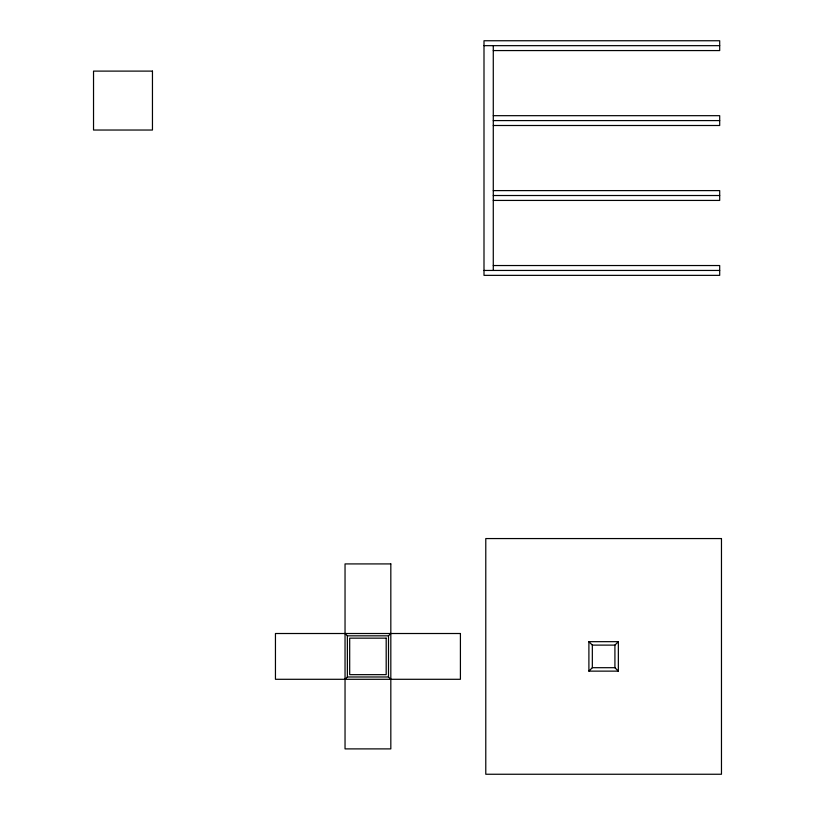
<?xml version="1.0" encoding="UTF-8"?>
<svg xmlns="http://www.w3.org/2000/svg" width="815" height="815" viewBox="0 0 815 815"><rect width="100%" height="100%" fill="white"/><g stroke="black" fill="none" stroke-linecap="round" stroke-linejoin="round"><path stroke-width="1.22" d="M345.04 679.292L347.363 676.98L347.363 635.832L345.04 633.51M390.823 679.292L388.5 676.98L388.5 635.832L390.823 633.51M588.899 671.132L592.332 667.699L592.332 645.113L588.899 641.67L618.351 641.67L618.351 671.132L588.899 671.132L588.899 641.67M618.351 671.132L614.918 667.699L614.918 645.113L618.351 641.67M483.998 45.66L719.696 45.66M493.279 50.571L719.696 50.571L719.696 40.75L483.998 40.75L483.998 275.358L719.696 275.358L719.696 265.537L493.279 265.537M493.279 115.679L719.696 115.679L719.696 125.5L493.279 125.5M493.279 120.589L719.696 120.589M493.279 190.608L719.696 190.608L719.696 200.429L493.279 200.429M493.279 195.518L719.696 195.518M483.998 270.448L719.696 270.448M347.363 635.832L388.5 635.832M592.332 645.113L614.918 645.113M592.332 667.699L614.918 667.699M347.363 676.98L388.5 676.98M493.279 45.66L493.279 270.448M152.456 71.109L93.531 71.109L93.531 130.033L152.456 130.033L152.456 71.109M721.469 538.562L485.781 538.562L485.781 774.25L721.469 774.25L721.469 538.562M390.823 563.919L345.04 563.919L345.04 748.893L390.823 748.893L390.823 563.919M460.414 633.51L275.45 633.51L275.45 679.292L460.414 679.292L460.414 633.51M386.188 638.155L349.686 638.155L349.686 674.657L386.188 674.657L386.188 638.155"/></g></svg>
